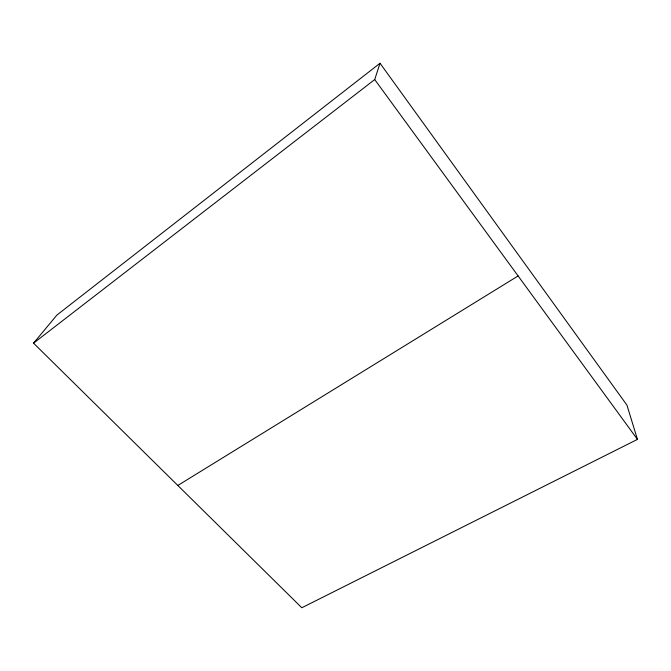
<?xml version="1.0" encoding="UTF-8"?>
<svg xmlns="http://www.w3.org/2000/svg" width="671" height="671" viewBox="0 0 671 671"><rect width="100%" height="100%" fill="white"/><g stroke="black" fill="none" stroke-linecap="round" stroke-linejoin="round"><path stroke-width="1.01" d="M33.55 343.166L374.712 79.564L380.021 63.242L626.949 405.133L637.45 439.388L301.816 607.758L33.55 343.166L56.918 315.06L380.021 63.242M177.823 485.468L518.104 275.949M374.712 79.564L637.45 439.388"/></g></svg>
